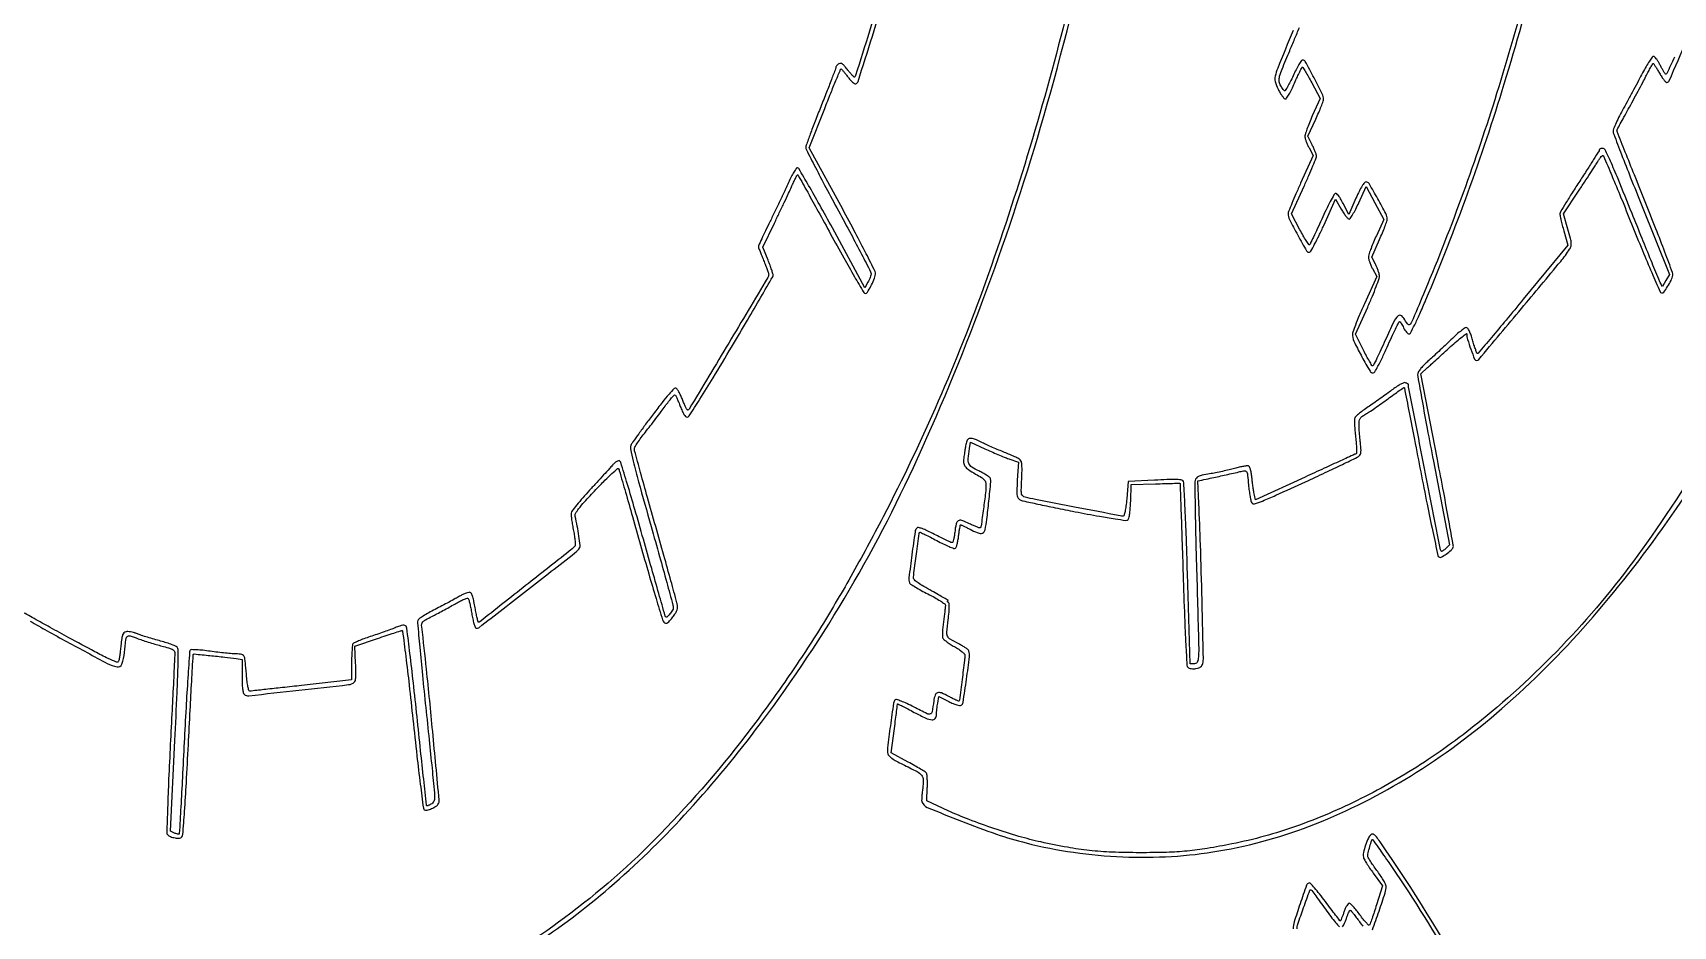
# Model space of a CAD drawing. Extents: x 0 to 4048, y 0 to 4048.
# Drawn here: x 2646 to 3574, y 1895 to 2400 of the extents above; entities that cross this region are included whole.
import ezdxf

# ---------------------------------------------------------------- set-up
doc = ezdxf.new("R2010")
doc.units = 0

msp = doc.modelspace()

# ---------------------------------------------------------------- linework, layer by layer
for points in [[(4048, 1894.5), (4048, 3659), (3956.581787, 3659, -0.00026), (3921.436362, 3659.018254, -0.000424), (3891.626462, 3659.074483, -0.000039), (3864.917205, 3659.14957, -0.046345), (3863.831787, 3659.253559, 0.04687), (3862.789579, 3659.352308, 0.000305), (3853.56465, 3659.354026, 0.001222), (3843.016152, 3659.323776, 0.000779), (3830.75, 3659.239512), (3799, 3658.971906), (3799, 2777.485953), (3799, 1896), (3738.581787, 1896, 0.00094), (3715.305983, 1895.956243, 0.001507), (3695.446775, 1895.821697, 0.000255), (3677.879653, 1895.640745, 0.089134), (3676.581787, 1895.393011, 0.310012), (3675.508059, 1893.834125, 0.000032), (3675.250621, 1755.264546, 0.00041)], [(3214.171598, 3438.944606, -0.0296), (3262.041648, 3223.457336, -0.02835), (3285.79054, 2993.094519, -0.0278), (3283.566908, 2760, -0.02083), (3264.457475, 2581.717701, -0.023574), (3231.024906, 2412.95472, -0.025148), (3184.670307, 2259.299118, -0.034112), (3126.717846, 2126.5, -0.008353), (3108.423555, 2092.722734, -0.011235), (3090.670962, 2062.806256, -0.011762), (3072.291997, 2034.848413, -0.010838), (3052.12585, 2007, -0.030731), (3000.734923, 1947.193518, -0.040129), (2946.496271, 1899.691668, -0.044123), (2890.23809, 1865.131711, -0.055284)], [(2928.443382, 1884.014929, 0.031523), (2972.026779, 1916.919733, 0.02926), (3014.243363, 1957.709636, 0.023739), (3054.638855, 2006, 0.055743), (3146.241933, 2159.592175, 0.036482), (3217.678501, 2353.206361, 0.033167), (3266.252639, 2576.470559, 0.027227), (3289.035958, 2819.5, 0.007813), (3290.133948, 2866.398532, 0.00507), (3290.006043, 2920.636451, 0.005039), (3288.76658, 2975.528395, 0.007068), (3286.473569, 3024.5, 0.019795), (3270.247065, 3185.39803, 0.020809), (3241.507055, 3341.820665, 0.02179)], [(3142.75987, 2476.471512, -0.000035), (3127.009777, 2426.453965, -0.000023), (3111.172935, 2376.181172, -0.120624), (3110.646097, 2375.312763, -0.405668), (3110.334833, 2375.308209, -0.012267), (3109.327092, 2376.306455, -0.017829), (3108.126967, 2377.647649, -0.010542), (3106.787538, 2379.327216, 0.01358), (3104.954688, 2381.59708, 0.065148), (3103.722881, 2382.708898, 0.132628), (3102.704531, 2383.069602, 0.147788), (3101.689404, 2382.846058, 0.0428), (3101.043055, 2382.407885, 0.04574), (3100.496262, 2381.874788, 0.050518), (3100.119557, 2381.330856, 0.126865), (3100, 2380.867244, -0.090711), (3099.858668, 2380.09463, -0.000648), (3097.503125, 2373.895879, -0.002456), (3094.758097, 2366.80509, -0.001568), (3091.5, 2358.586059, 0.002733), (3088.242707, 2350.312797, 0.004094), (3085.496875, 2343.049196, 0.001755), (3083.225435, 2336.821219, 0.08677), (3083, 2335.531961, 0.118753), (3083.317043, 2334.215898, 0.00089), (3088.434375, 2324.254898, 0.003264), (3094.408804, 2312.859452, 0.00208), (3101.5, 2299.678446, -0.001893), (3108.588531, 2286.514233, -0.002996), (3114.553312, 2275.172694, -0.000717), (3119.695608, 2265.21627, -0.126182), (3119.958084, 2264.06561, -0.064117), (3119.831311, 2263.253339, -0.017378), (3119.424074, 2262.014659, -0.01729), (3118.859399, 2260.628991, -0.017163), (3118.199038, 2259.282166), (3116.481907, 2256.064332), (3098.026618, 2290.032166, 0.002698), (3090.859724, 2303.055136, 0.004394), (3084.620117, 2314.021949, 0.000882), (3079.053643, 2323.569841, 0.266343), (3078.3034, 2324, 0.248262), (3077.644065, 2323.651121, 0.013054), (3076.31047, 2321.576562, 0.018076), (3074.822999, 2318.911481, 0.011925), (3073.299453, 2315.75, -0.003623), (3071.402659, 2311.640931, -0.001342), (3068.674386, 2305.881595, -0.00133), (3065.663814, 2299.613119, -0.001603), (3062.800868, 2293.740537, 0.002762), (3060.218852, 2288.412902, 0.004342), (3058.066124, 2283.805384, 0.00125), (3056.243849, 2279.788608, 0.153975), (3056.178959, 2279.240537, 0.044814), (3056.32559, 2278.725325, 0.001422), (3057.112604, 2276.694319, 0.002747), (3058.061389, 2274.305161, 0.001901), (3059.159808, 2271.612462, -0.004686), (3060.247843, 2268.902157, -0.006552), (3061.165694, 2266.458307, -0.004131), (3061.890812, 2264.394712, -0.082599), (3062, 2263.738265, -0.13537), (3061.494463, 2261.905245, -0.000134), (3039.367538, 2224.864228, -0.00008), (3017.03226, 2187.510814, -0.263809), (3016.131486, 2187, -0.276384), (3015.798207, 2187.199462, -0.007874), (3015.005007, 2188.73639, -0.013866), (3014.122633, 2190.645413, -0.008831), (3013.197732, 2192.911115, 0.015857), (3012.22003, 2195.21319, 0.020927), (3011.177242, 2197.239988, 0.01889), (3010.195991, 2198.823326, 0.154156), (3009.53814, 2199.346991, 0.304123), (3008.560645, 2199.124231, 0.009174), (3005.611929, 2195.881312, 0.013134), (3001.826583, 2191.325624, 0.005141), (2996.835317, 2184.851172, 0.001937), (2992.401425, 2178.928174, 0.002653), (2988.45936, 2173.560156, 0.001719), (2985.188285, 2169.023219, 0.03105), (2984.239099, 2167.506401, 0.17237), (2983.84101, 2164.970147, 0.013106), (2985.32261, 2158.083378, 0.008627), (2988.362403, 2146.43989, 0.001063), (2995.489099, 2121.157277, -0.001067), (3000.284672, 2104.144019, -0.001676), (3004.324923, 2089.503258, -0.000411), (3007.806157, 2076.679671, -0.066161), (3008, 2075.22116, -0.137403), (3007.570175, 2073.686588, -0.038476), (3006.102494, 2071.644198, -0.038627), (3004.489824, 2070.004987, -0.434608), (3003.677444, 2070.089464, -0.092259), (3003.493936, 2070.45687, -0.000045), (2999.854198, 2083.155753, -0.000637), (2995.824386, 2097.28831, -0.000388), (2991.09787, 2113.993951, 0.001895), (2986.310329, 2130.722646, 0.003052), (2982.09068, 2144.933929, 0.000568), (2978.283973, 2157.422367, 0.176106), (2977.664295, 2158.244923, 0.221108), (2976.997307, 2158.3398, 0.064532), (2976.027561, 2157.903477, 0.047666), (2974.869612, 2157.028766, 0.025564), (2973.611909, 2155.750971, -0.003319), (2971.915389, 2153.866632, -0.000548), (2968.613579, 2150.255834, -0.000602), (2964.719783, 2146.017255, -0.000532), (2960.651935, 2141.609313, 0.007319), (2956.770614, 2137.287221, 0.010295), (2953.446248, 2133.312178, 0.006865), (2950.796456, 2129.913237, 0.124894), (2950.265433, 2128.657053, 0.06167), (2950.230497, 2127.421046, 0.008645), (2950.517101, 2124.877749, 0.009766), (2950.969377, 2121.865635, 0.008158), (2951.56398, 2118.686312, -0.011414), (2952.121197, 2115.595652, -0.016787), (2952.456948, 2112.856733, -0.012132), (2952.601041, 2110.613416, -0.210683), (2952.338573, 2109.947425, -0.027821), (2949.114724, 2107.094323, -0.000266), (2924.493689, 2087.656013, -0.000049), (2898.62257, 2067.25722, -0.168461), (2897.880797, 2067, -0.340175), (2897.586087, 2067.226744, -0.00552), (2897.040072, 2069.381492, -0.011798), (2896.472466, 2071.999029, -0.007239), (2895.921411, 2075.107206, 0.011498), (2895.26379, 2078.641092, 0.025884), (2894.566637, 2081.275162, 0.030453), (2893.852257, 2083.1095, 0.195465), (2893.139659, 2083.77665, 0.151044), (2892.295912, 2083.832914, 0.026742), (2890.75738, 2083.379306, 0.026821), (2888.950957, 2082.628714, 0.02132), (2887.087245, 2081.634466, -0.00793), (2884.70599, 2080.281016, -0.002544), (2881.128836, 2078.345838, -0.002537), (2877.124721, 2076.232001, -0.002836), (2873.244964, 2074.236836, 0.01104), (2869.661584, 2072.319103, 0.015452), (2866.555037, 2070.438439, 0.011731), (2864.093068, 2068.758687, 0.161705), (2863.467178, 2067.896587, 0.099554), (2863.323054, 2066.578101, 0.000464), (2864.574898, 2052.784027, 0.002155), (2866.082608, 2037.08469, 0.001358), (2867.972214, 2018.762439, -0.000638), (2869.899051, 2000.339011, -0.000968), (2871.523088, 1984.313315, -0.000351), (2872.886426, 1970.49699, -0.024419), (2873, 1968.172849, -0.043346), (2872.873949, 1966.721565, -0.071589), (2872.491993, 1965.554171, -0.081088), (2871.840239, 1964.643097, -0.074289), (2870.914354, 1963.954163, -0.016883), (2870.09454, 1963.550401, -0.025979), (2869.357972, 1963.263082, -0.023686), (2868.763559, 1963.096898, -0.278681), (2868.544814, 1963.16898, -0.151052), (2868.409771, 1963.480481, -0.000041), (2866.808769, 1978.090263, -0.000762), (2865.058259, 1994.304967, -0.000462), (2863.033531, 2013.5, 0.001593), (2860.958475, 2032.754598, 0.002555), (2859.051988, 2049.165775, 0.000477), (2857.284004, 2063.619396, 0.141985), (2856.819932, 2064.702638, 0.169347), (2856.061282, 2065.166149, 0.089231), (2854.944519, 2065.205191, 0.048133), (2853.278185, 2064.798759, 0.012191), (2850.666862, 2063.816419, -0.007813), (2848.068376, 2062.812852, -0.002889), (2844.37744, 2061.477418, -0.002862), (2840.331632, 2060.065992, -0.003443), (2836.511657, 2058.787151, 0.008679), (2833.014018, 2057.575344, 0.012238), (2829.944401, 2056.365808, 0.008486), (2827.44755, 2055.260356, 0.143602), (2826.776969, 2054.673369, 0.117616), (2826.480881, 2053.815559, 0.006846), (2826.245366, 2051.035503, 0.010079), (2826.075502, 2047.685669, 0.007227), (2826.015313, 2043.936855), (2826, 2034.37371), (2797.75, 2031.177269, -0.000446), (2786.840416, 2029.952717, -0.000701), (2777.469139, 2028.922598, -0.000163), (2769.250133, 2028.033518, -0.029003), (2768.378984, 2027.990414, -0.333643), (2767.86363, 2028.384315, -0.019035), (2767.366802, 2030.449714, -0.020716), (2766.912471, 2033.327675, -0.00927), (2766.542725, 2037.143002, 0.004169), (2766.230802, 2040.743947, 0.005607), (2765.884619, 2043.998865, 0.003929), (2765.543124, 2046.715929, 0.058446), (2765.306752, 2047.643002, 0.172674), (2764.822541, 2048.208191, 0.058484), (2763.811631, 2048.639896, 0.04524), (2762.395893, 2048.921504, 0.025383), (2760.643011, 2049.01832, -0.019836), (2758.388234, 2049.117795, -0.004726), (2754.648223, 2049.467403, -0.004852), (2750.356535, 2049.951665, -0.004778), (2746.053066, 2050.521386, 0.008065), (2741.815346, 2051.05408, 0.014124), (2738.291137, 2051.339001, 0.009969), (2735.487608, 2051.430116, 0.202176), (2734.716276, 2051.116276, 0.181498), (2734.32829, 2050.261989, 0.000374), (2733.338835, 2035.399872, 0.002495), (2732.318313, 2018.619157, 0.001537), (2731.276701, 1998.86321, -0.000616), (2730.273244, 1979.139859, -0.001015), (2729.370428, 1962.466788, -0.000067), (2728.526215, 1947.477021, -0.166567), (2728.367717, 1947.087559, -0.247236), (2728.101241, 1946.984374, -0.028916), (2727.451807, 1947.097942, -0.029313), (2726.643969, 1947.338612, -0.019833), (2725.754226, 1947.702075), (2723.5, 1948.729031), (2726.01956, 2000.114515, 0.000952), (2727.295839, 2027.197774, 0.005373), (2727.794049, 2041.658368, 0.003909), (2727.944323, 2051.12405, 0.19581), (2727.268603, 2052.822386, 0.104569), (2726.332411, 2053.458779, 0.009965), (2723.739354, 2054.460676, 0.012373), (2720.562462, 2055.527698, 0.009449), (2717.038269, 2056.542576, -0.00523), (2713.330921, 2057.576398, -0.005043), (2709.600725, 2058.699677, -0.004993), (2706.335198, 2059.754965, -0.018308), (2704.300841, 2060.518767, 0.028866), (2702.696013, 2061.082958, 0.026887), (2700.998561, 2061.474293, 0.027905), (2699.452857, 2061.656013, 0.076935), (2698.363768, 2061.555164, 0.122333), (2697.198178, 2060.934408, 0.121439), (2696.454668, 2059.838908, 0.05523), (2695.955748, 2057.836945, 0.008481), (2695.476445, 2053.756587, -0.005763), (2695.152039, 2050.859053, -0.007016), (2694.779008, 2048.154309, -0.005996), (2694.406796, 2045.892136, -0.047974), (2694.124293, 2044.875105, -0.418571), (2693.012229, 2044.39024, -0.015241), (2688.344002, 2046.431142, -0.011986), (2680.746378, 2050.258045, -0.001884), (2666, 2058.205964, -0.001014), (2655.392765, 2064.002576, -0.001596), (2646.309256, 2069.028269, -0.000382), (2638.372724, 2073.460462, -0.064634)], [(3392.731807, 2463.08343, -0.000037), (3376.490032, 2413.447174, -0.321937)], [(3675.040912, 1540.092981, 0.000039), (3675, 1013.593011, 0.000057)], [(3358.690343, 2401.729282, 0.000724), (3350.038984, 2380.338715, 0.033721), (3348.579276, 2375.866137, 0.132908), (3348.629355, 2372.777997, 0.043902), (3350.276612, 2368.508573, 0.018827), (3351.411918, 2366.398552, 0.02657), (3352.589621, 2364.618143, 0.025212), (3353.670002, 2363.303626, 0.211167), (3354.356869, 2363, 0.250677), (3355.081845, 2363.387841, 0.014657), (3356.455336, 2365.58336, 0.018935), (3358.001589, 2368.469445, 0.01153), (3359.617734, 2371.984814, -0.00437), (3361.142105, 2375.429697, -0.007054), (3362.506459, 2378.331905, -0.002168), (3363.723757, 2380.801919, -0.281581), (3364, 2380.974961, -0.265835), (3364.290326, 2380.812952, -0.00198), (3365.747102, 2378.372742, -0.006639), (3367.390188, 2375.509443, -0.004125), (3369.245454, 2372.10885), (3373.990909, 2363.237405), (3369.617885, 2353.368703, 0.00816), (3367.954463, 2349.443078, 0.010778), (3366.575371, 2345.811431, 0.008372), (3365.545742, 2342.75187, 0.096777), (3365.401231, 2341.5, 0.057164), (3365.604433, 2340.455981, 0.014939), (3366.168776, 2338.841687, 0.014981), (3366.926793, 2337.02936, 0.014817), (3367.794567, 2335.258934), (3370.031532, 2331.017868), (3363.015766, 2315.394811, 0.003491), (3360.325289, 2309.289831, 0.00512), (3358.051801, 2303.880489, 0.002557), (3356.196776, 2299.269864, 0.089869), (3355.969089, 2298.135877, 0.122135), (3356.738911, 2294.759525, 0.00829), (3361.35659, 2285.971848, 0.004912), (3366.395326, 2276.968465, 0.31676), (3367.938119, 2276.247365, 0.22362), (3368.715807, 2276.798223, 0.005284), (3370.92621, 2280.806766, 0.010635), (3373.413381, 2285.677744, 0.006894), (3376.090855, 2291.408972), (3382.805472, 2306.314388), (3385.998194, 2300.657194, 0.015594), (3387.312014, 2298.490007, 0.02231), (3388.619359, 2296.661801, 0.019284), (3389.787694, 2295.285807, 0.210079), (3390.437911, 2295, 0.254095), (3391.095532, 2295.357263, 0.010522), (3392.554629, 2297.713588, 0.016041), (3394.189824, 2300.697467, 0.010455), (3395.892663, 2304.237746), (3400.100423, 2313.475492), (3405.04648, 2304.111536), (3409.992537, 2294.74758), (3405.855532, 2285.62379, 0.006887), (3404.249794, 2281.948723, 0.008301), (3402.846687, 2278.451596, 0.007231), (3401.759686, 2275.478283, 0.054317), (3401.422066, 2274.01994, 0.079637), (3401.472391, 2272.761367, 0.025316), (3401.93728, 2270.937087, 0.024549), (3402.670017, 2268.924956, 0.025033), (3403.592294, 2267.007758), (3406.058985, 2262.475635), (3399.061112, 2247.133978, 0.005931), (3396.075284, 2240.376904, 0.012513), (3393.953698, 2235.052719, 0.012406), (3392.561529, 2230.979801, 0.105504), (3392.380567, 2229.066901, 0.085079), (3393.604812, 2224.898451, 0.012333), (3397.707005, 2217.020317, 0.006892), (3402.279541, 2209.006793, 0.268386), (3404, 2208.035213, 0.259444), (3404.902058, 2208.549344, 0.011386), (3406.771307, 2211.796736, 0.014634), (3409.063565, 2216.306456, 0.006069), (3411.907079, 2222.525361, -0.003557), (3414.410826, 2228.074721, -0.00578), (3416.625281, 2232.748075, -0.001462), (3418.603591, 2236.771441, -0.285088), (3418.971867, 2237, -0.232839), (3419.309896, 2236.833564, -0.017263), (3419.926652, 2235.971875, -0.021131), (3420.611368, 2234.84102, -0.014305), (3421.298609, 2233.5, 0.02967), (3422.038076, 2232.160119, 0.03784), (3422.879595, 2231.028125, 0.041591), (3423.699092, 2230.22909, 0.174135), (3424.336941, 2230, 0.280229), (3425.14336, 2230.49048, 0.004893), (3427.549127, 2235.248609, 0.009933), (3430.403289, 2241.335276, 0.004768), (3433.834584, 2249.25, 0.025768), (3478.219369, 2371.595438, 0.020268), (3513.925992, 2508.03508, 0.019348)], [(3507.273643, 2489.536602, -0.018924), (3473.913875, 2366.037781, -0.023674), (3433.324508, 2254.5, -0.00085), (3426.638656, 2238.60008, -0.041402), (3425.042665, 2235.553128, -0.460517), (3423.840351, 2235.380748, -0.101622), (3422.402783, 2237.281546, 0.096609), (3420.200366, 2240.254553, 0.391738), (3418.142827, 2240.241918, 0.093467), (3415.67057, 2236.862069, 0.007075), (3410.913308, 2226.516271, -0.00396), (3408.401302, 2220.962422, -0.006403), (3406.166545, 2216.282358, -0.001807), (3404.172543, 2212.276982, -0.277643), (3403.760036, 2212.016271, -0.267512), (3403.345337, 2212.243252, -0.004268), (3401.919169, 2214.629606, -0.009922), (3400.306011, 2217.511525, -0.006256), (3398.532355, 2220.935578), (3394.044638, 2229.871156), (3400.953869, 2245.256974, 0.006719), (3403.604435, 2251.378193, 0.009666), (3405.77212, 2256.871163, 0.006697), (3407.413774, 2261.466089, 0.110997), (3407.588893, 2263.071396, 0.043344), (3407.345846, 2264.276175, 0.015065), (3406.795115, 2265.961598, 0.014834), (3406.073941, 2267.790412, 0.016732), (3405.271723, 2269.5), (3403.228757, 2273.5), (3407.614379, 2283.380412, 0.005206), (3409.294401, 2287.274176, 0.007238), (3410.711724, 2290.797639, 0.004703), (3411.826499, 2293.772225, 0.087512), (3412, 2294.755924, 0.120096), (3411.18593, 2298.096291, 0.008735), (3406.645665, 2306.495534, 0.005552), (3401.700879, 2315.049477, 0.264831), (3400.032162, 2316, 0.225757), (3399.087362, 2315.5505, 0.030999), (3397.784117, 2313.727609, 0.025202), (3396.214138, 2310.909675, 0.009526), (3394.29777, 2306.82702), (3390.203431, 2297.654039), (3387.102928, 2303.7961, 0.013712), (3385.64126, 2306.504396, 0.038288), (3384.425174, 2308.286288, 0.059066), (3383.409156, 2309.286182, 0.262227), (3382.6105, 2309.404029, 0.176039), (3381.854451, 2308.747695, 0.004986), (3379.772824, 2304.913646, 0.009582), (3377.425249, 2300.272194, 0.006375), (3374.904947, 2294.867677, -0.002555), (3372.438771, 2289.472009, -0.004011), (3370.258377, 2284.862683, -0.001146), (3368.324593, 2280.88144, -0.141628), (3367.952778, 2280.470815, -0.406083), (3367.567989, 2280.556015, -0.00539), (3366.122712, 2282.807706, -0.011683), (3364.465546, 2285.594413, -0.006978), (3362.619442, 2288.980365), (3357.92465, 2297.884557), (3364.962325, 2313.556401, 0.003155), (3367.659193, 2319.664762, 0.00471), (3369.932683, 2325.041508, 0.002099), (3371.806381, 2329.646601, 0.095847), (3372, 2330.647366, 0.08213), (3371.864021, 2331.469613, 0.011615), (3371.272151, 2333.085961, 0.012977), (3370.470926, 2334.980012, 0.01072), (3369.522217, 2336.956156), (3367.044435, 2341.845824), (3371.522217, 2351.49348, 0.005786), (3373.23746, 2355.303924, 0.007955), (3374.684651, 2358.770337, 0.005406), (3375.814964, 2361.695206, 0.089729), (3376, 2362.717987, 0.1163), (3375.268655, 2365.819676, 0.006256), (3370.616032, 2374.852655, 0.003663), (3365.589809, 2384.152995, 0.272616), (3364.170546, 2384.995474, 0.250141), (3363.47547, 2384.627566, 0.012319), (3362.030185, 2382.368346, 0.017503), (3360.41476, 2379.476832, 0.011505), (3358.751105, 2376.045703, -0.009317), (3357.12258, 2372.649259, -0.015727), (3355.616486, 2369.873808, -0.009647), (3354.301172, 2367.718456, -0.410223), (3353.823448, 2367.609115, -0.089222), (3353.409692, 2367.980548, -0.015518), (3352.788461, 2368.832153, -0.016426), (3352.115702, 2369.890216, -0.014065), (3351.476393, 2371.045651, -0.104146), (3350.854152, 2373.296547, -0.083533), (3351.116986, 2375.802146, -0.029362), (3352.508604, 2379.866263, -0.002407), (3356.811131, 2390.232239, 0.000613), (3359.599219, 2396.882024, 0.00065), (3362.317044, 2403.410408, 0.000618)], [(3380.461504, 2417.146285, -0.000029), (3385.006281, 2431.118121, -0.000058)], [(2644.044066, 2067.612172, 0.003973), (2653.723748, 2062.120388, 0.00254), (2665.053503, 2055.886096, 0.002015), (2687.793438, 2043.641821, 0.0761), (2693.277415, 2041.714308, 0.370558), (2696.004279, 2043.28887, 0.059414), (2697.448652, 2049.787269, -0.005864), (2698.272084, 2057.125172, -0.167214), (2699.097798, 2058.813623, -0.27526), (2700.629349, 2059.200421, -0.01665), (2705.30776, 2057.633765, 0.009156), (2708.199462, 2056.616981, 0.00488), (2711.810717, 2055.460004, 0.004855), (2715.523644, 2054.349678, 0.007535), (2718.75, 2053.471333, -0.010337), (2722.354939, 2052.468193, -0.042701), (2724.456573, 2051.635043, -0.081425), (2725.607966, 2050.803867, -0.1983), (2726, 2049.854249, -0.012229), (2725.966247, 2048.474378, -0.000055), (2725.249592, 2033.867065, -0.000264), (2724.424664, 2017.268811, -0.000166), (2723.445421, 1997.901593, 0.001613), (2722.503338, 1978.135902, 0.002866), (2721.873207, 1961.848689, 0.000468), (2721.420344, 1947.701811, 0.206998), (2721.762872, 1946.837128, 0.103312), (2723.556585, 1945.663214, 0.053362), (2726.153948, 1944.952788, 0.054017), (2728.649384, 1944.82182, 0.208593), (2730.003467, 1945.504177, 0.155888), (2730.551135, 1946.861791, 0.001012), (2731.493156, 1959.899387, 0.003474), (2732.516372, 1976.078658, 0.001495), (2733.666534, 1997.669427, -0.000497), (2734.666898, 2017.18179, -0.00082), (2735.555254, 2033.660615, -0.000043), (2736.381642, 2048.513016, -0.172603), (2736.507809, 2048.813517, -0.236848), (2736.980182, 2048.994741, -0.000403), (2745.873438, 2048.106019, -0.003358), (2754.21206, 2047.209322, -0.006829), (2760.75, 2046.371202), (2764, 2045.909374), (2764, 2036.577132, 0.008422), (2764.072453, 2032.276122, 0.022725), (2764.31393, 2029.230834, 0.028903), (2764.702415, 2027.124194, 0.160846), (2765.304113, 2026.162572, 0.202467), (2767.843903, 2025.395832, 0.000917), (2796.245031, 2028.480202, 0.001187), (2824.285328, 2031.644821, 0.145505), (2827.5451, 2033.03743, 0.16979), (2828.127202, 2034.004791, 0.033646), (2828.409627, 2036.037434, 0.023521), (2828.482595, 2039.107678, 0.007017), (2828.307756, 2043.792185), (2827.808927, 2053.5), (2840.654464, 2057.766468, -0.000478), (2845.644035, 2059.418386, -0.00072), (2849.997885, 2060.848261, -0.000279), (2853.741968, 2062.069598, -0.016768), (2854.423443, 2062.266468, -0.450415), (2854.841975, 2061.980933, -0.000346), (2856.647915, 2047.609655, -0.002916), (2858.580568, 2031.374444, -0.001742), (2860.699366, 2012.042996, 0.001636), (2862.958127, 1991.39416, 0.003374), (2864.886355, 1975.263611, 0.000667), (2866.61215, 1961.753697, 0.225939), (2867.163341, 1960.899049, 0.19956), (2868.684662, 1960.654119, 0.042393), (2871.286438, 1961.513585, 0.043888), (2873.796246, 1962.857147, 0.120926), (2875.155823, 1964.313957, 0.152131), (2875.558798, 1966.220874, 0.000194), (2871.888882, 2005.115799, 0.001905), (2868.415181, 2040.349064, 0.005753), (2865.680795, 2064.317995, -0.078361), (2865.733089, 2065.987834, -0.147473), (2866.35119, 2067.17352, -0.073569), (2867.853812, 2068.317107, -0.009661), (2871.413213, 2070.189884, 0.005426), (2874.235101, 2071.644242, 0.002826), (2877.723728, 2073.515733, 0.00281), (2881.283327, 2075.477282, 0.004285), (2884.348413, 2077.223476, -0.013252), (2887.028436, 2078.687278, -0.020872), (2889.409228, 2079.783984, -0.016177), (2891.354755, 2080.510921, -0.2999), (2891.959796, 2080.351587, -0.117826), (2892.314293, 2079.696466, -0.006954), (2892.871831, 2077.490161, -0.010182), (2893.450988, 2074.815609, -0.007309), (2893.993192, 2071.806409, 0.013702), (2894.569974, 2068.824274, 0.019902), (2895.254433, 2066.233129, 0.015998), (2895.955342, 2064.187138, 0.213756), (2896.502774, 2063.637309, 0.262334), (2897.979716, 2063.855541, 0.000256), (2925.633345, 2085.331672, 0.000633), (2952.394082, 2106.190784, 0.086707), (2955.116196, 2109.205399, 0.174044), (2955.378236, 2110.394858, 0.004977), (2954.653026, 2115.626133, 0.010573), (2953.68603, 2121.298555, 0.011672), (2952.507277, 2126.739747, -0.188044), (2952.739547, 2128.448974, -0.03736), (2954.466033, 2131.075568, -0.021191), (2957.790655, 2135.034268, -0.004003), (2964.217377, 2141.947562, -0.005474), (2969.369427, 2147.283211, -0.012981), (2973.34784, 2151.110143, -0.008574), (2976.437959, 2153.836205, -0.482059), (2977.096155, 2153.707814, -0.049743), (2977.492883, 2152.715584, -0.000178), (2981.008546, 2140.517295, -0.00095), (2984.960657, 2126.687523, -0.000596), (2989.532437, 2110.5, 0.001952), (2994.157246, 2094.29282, 0.003059), (2998.273578, 2080.396875, 0.000832), (3001.95154, 2068.32654, 0.110946), (3002.708294, 2067, 0.114812), (3003.582907, 2066.398094, 0.218435), (3004.418342, 2066.444908, 0.086334), (3005.478429, 2067.264818, 0.010381), (3007.434078, 2069.496997, 0.02284), (3008.915497, 2071.433504, 0.043117), (3009.894023, 2073.137882, 0.054557), (3010.408077, 2074.65853, 0.085928), (3010.470667, 2076.031773, 0.035219), (3010.093094, 2077.930481, 0.000407), (3006.696881, 2090.321299, 0.001242), (3002.725737, 2104.624433, 0.00081), (2998.074746, 2121.113277, -0.000836), (2993.446015, 2137.526442, -0.001331), (2989.546957, 2151.585185, -0.00026), (2986.150253, 2163.985696, -0.066809), (2986, 2165.105183, -0.139827), (2986.256649, 2166.004975, -0.007868), (2987.841757, 2168.470124, -0.011593), (2989.867878, 2171.366806, -0.008203), (2992.269811, 2174.526683, 0.00243), (2995.027119, 2178.06844, 0.001647), (2998.135084, 2182.12849, 0.00166), (3001.111175, 2186.070008, 0.003321), (3003.432284, 2189.208603, -0.009368), (3005.359032, 2191.749104, -0.015337), (3007.0956, 2193.818081, -0.009072), (3008.581789, 2195.422748, -0.353496), (3009.032601, 2195.479851, -0.141096), (3009.400022, 2195.074929, -0.006718), (3010.193849, 2193.402227, -0.010574), (3011.077914, 2191.359903, -0.007375), (3011.992054, 2189.021248, 0.015766), (3013.079448, 2186.371358, 0.03829), (3014.087462, 2184.515063, 0.054198), (3015.022691, 2183.363984, 0.200958), (3015.871925, 2183.021269, 0.25112), (3017.023529, 2183.658083, 0.001888), (3023.038586, 2193.046013, 0.005402), (3030.609396, 2205.250187, 0.002008), (3041, 2222.567615, 0.001188), (3050.011804, 2237.807018, 0.001914), (3057.607664, 2250.835773, 0.000304), (3064.283299, 2262.403756, 0.123696), (3064.536729, 2263.296346, 0.084426), (3064.428025, 2264.079347, 0.005376), (3063.703311, 2266.287272, 0.007763), (3062.765894, 2268.908659, 0.005691), (3061.647984, 2271.787983), (3058.722511, 2279.075966), (3065.291823, 2292.787983, 0.001073), (3068.028961, 2298.532764, 0.000985), (3070.82076, 2304.454908, 0.000983), (3073.290438, 2309.747669, 0.003246), (3074.888744, 2313.25, -0.005435), (3076.083324, 2315.837593, -0.008699), (3077.165304, 2318.017188, -0.003275), (3078.127602, 2319.844473, -0.27663), (3078.387199, 2320, -0.271772), (3078.671069, 2319.8334, -0.00013), (3084.070736, 2310.159375, -0.00168), (3090.055756, 2299.344861, -0.001016), (3097.07422, 2286.5, 0.002749), (3104.458264, 2273.096696, 0.005234), (3110.568492, 2262.412815, 0.001369), (3115.823143, 2253.500159, 0.264775), (3116.701427, 2253, 0.257493), (3117.884764, 2253.652676, 0.018954), (3119.80817, 2256.974746, 0.026298), (3121.538867, 2260.705725, 0.04791), (3122.485608, 2263.925268, 0.165328), (3122.297397, 2265.286063, 0.001265), (3117.191806, 2275.395679, 0.004472), (3111.153701, 2287.018417, 0.002785), (3103.876483, 2300.54284), (3084.912967, 2335.32021), (3093.706483, 2357.632877, -0.001834), (3097.114084, 2366.18722, -0.003025), (3100.063779, 2373.38774, -0.000393), (3102.722617, 2379.75385, -0.308766), (3103, 2379.933772, -0.20905), (3103.299036, 2379.794557, -0.005163), (3104.309643, 2378.624961, -0.010303), (3105.472105, 2377.192355, -0.006728), (3106.756231, 2375.494776, 0.022208), (3108.095317, 2373.833979, 0.032506), (3109.426037, 2372.510067, 0.033903), (3110.59022, 2371.624933, 0.241722), (3111.272354, 2371.551018, 0.227692), (3112.557936, 2372.912755, 0.000147), (3128.828306, 2423.952293, 0.000311)], [(3638.869861, 2248.098682, -0.041166), (3558.671508, 2111.634614, -0.067097), (3467.5, 2013.295947, -0.026705), (3433.01707, 1987.845804, -0.029567), (3397.136947, 1967.144863, -0.030851), (3360.593781, 1951.586898, -0.035674), (3324.12777, 1941.514278, -0.008845), (3310.11576, 1938.957381, -0.017078), (3298.811733, 1937.495013, -0.016464), (3287.168347, 1936.77715, -0.007612), (3272, 1936.573454, -0.009196), (3256.243709, 1936.891557, -0.01731), (3243.554313, 1937.822013, -0.01755), (3231.075032, 1939.61763, -0.009753), (3216, 1942.634406, -0.016397), (3203.594832, 1945.799386, -0.01063), (3189.464807, 1950.230054, -0.010609), (3175.477455, 1955.277744, -0.015839), (3163.5, 1960.330753), (3151.5, 1965.847235), (3151.762924, 1973.173618, 0.010131), (3151.807983, 1976.059945, 0.013655), (3151.724505, 1978.670929, 0.010684), (3151.550696, 1980.821689, 0.126796), (3151.262924, 1981.599757, 0.101143), (3150.607396, 1982.226178, 0.004467), (3147.913023, 1983.886138, 0.007396), (3144.652058, 1985.789954, 0.005201), (3140.930345, 1987.838841), (3131.360689, 1992.978168), (3133.140805, 2006.739084, -0.00006), (3133.826128, 2012.031915, -0.000097), (3134.409626, 2016.527304, -0.00001), (3134.932086, 2020.545701, -0.009027), (3134.96046, 2020.736845, -0.505633), (3135.061759, 2020.788185, -0.000487), (3137.740448, 2019.433652, -0.003385), (3140.773199, 2017.870471, -0.002008), (3144.368725, 2015.967855, 0.013056), (3150.931166, 2012.678735, 0.08794), (3154.432225, 2011.735852, 0.26163), (3156.249937, 2012.556645, 0.158995), (3157.011006, 2014.856989, -0.016276), (3157.057773, 2016.130267, -0.007155), (3157.19858, 2017.811153, -0.007073), (3157.398863, 2019.591441, -0.009418), (3157.6341, 2021.202257), (3158.24619, 2024.904514), (3163.940184, 2022.030195, 0.016608), (3166.318481, 2020.927151, 0.027411), (3168.401466, 2020.175652, 0.029077), (3170.065237, 2019.780296, 0.184227), (3170.90458, 2019.941027, 0.219612), (3172.018081, 2021.6227, 0.00272), (3173.960716, 2034.737152, 0.004085), (3175.674629, 2047.504049, 0.123544), (3175.288611, 2050.690276, 0.129792), (3174.790201, 2051.381746, 0.019043), (3173.402983, 2052.436373, 0.020437), (3171.627063, 2053.577382, 0.016268), (3169.62521, 2054.664963, -0.015101), (3164.71481, 2057.317898, -0.157112), (3163.19839, 2059.00022, -0.128739), (3162.799297, 2061.384676, -0.008908), (3163.540768, 2068.220328, 0.006602), (3164.045526, 2072.681712, 0.023203), (3164.198747, 2075.566765, 0.032437), (3164.088631, 2077.456999, 0.218906), (3163.607478, 2078.234687, -0.037292), (3163.223504, 2078.532863, -0.17664), (3163.095449, 2078.775098, -0.333935), (3163.188757, 2078.942712, -0.093068), (3163.5, 2079.016458, 0.733501), (3163.554209, 2079.221862, 0.004751), (3161.195312, 2080.679854, 0.007802), (3158.112431, 2082.479978, 0.00417), (3154.25, 2084.612965, -0.008389), (3149.716593, 2087.166652, -0.021622), (3146.559395, 2089.20378, -0.0243), (3144.471914, 2090.840151, -0.217684), (3144, 2091.872729, -0.03169), (3144.195968, 2094.961572, -0.001404), (3145.582754, 2105.60832, -0.000337), (3147.123669, 2117.125121, -0.164386), (3147.448817, 2117.782151, -0.317548), (3147.728157, 2117.830229, -0.001596), (3150.426192, 2116.534568, -0.006179), (3153.522873, 2114.987758, -0.003778), (3157.139717, 2113.090216, 0.010151), (3160.813337, 2111.222203, 0.015344), (3164.090016, 2109.761152, 0.010038), (3166.827589, 2108.703527, 0.232029), (3167.636654, 2108.79075, 0.170604), (3168.113573, 2109.393393, 0.018216), (3168.64069, 2111.127595, 0.020783), (3169.120836, 2113.304459, 0.015272), (3169.477923, 2115.75, -0.006438), (3169.784693, 2118.146283, -0.010577), (3170.113127, 2120.164062, -0.00444), (3170.438262, 2121.842103, -0.356701), (3170.631431, 2122, -0.10722), (3170.937071, 2121.933696, -0.002141), (3172.387909, 2121.265625, -0.004987), (3174.077874, 2120.458046, -0.003316), (3176, 2119.5, 0.016373), (3179.998112, 2117.635905, 0.093757), (3182.273416, 2117.135295, 0.21522), (3183.633943, 2117.701513, 0.136255), (3184.443272, 2119.25, 0.022008), (3185.431366, 2125.120289, 0.004687), (3186.603092, 2135.41094, 0.001663), (3187.713687, 2146.405232, 0.116461), (3187.467512, 2148.224068, 0.138747), (3186.928761, 2148.94444, 0.017409), (3185.324919, 2150.084859, 0.019395), (3183.276664, 2151.325232, 0.014968), (3180.955385, 2152.521324, -0.030876), (3176.960522, 2154.743266, -0.151512), (3175.315447, 2156.693451, -0.123793), (3174.889214, 2159.445329, -0.017811), (3175.622969, 2165.133663), (3176.223927, 2168.767326), (3184.361963, 2165.04196, 0.004851), (3187.872225, 2163.476072, 0.003854), (3191.691795, 2161.851328, 0.003896), (3195.256148, 2160.399967, 0.009744), (3197.8867, 2159.411596), (3203.2734, 2157.506598), (3202.7004, 2147.388187, 0.00392), (3202.389862, 2141.020443, 0.045973), (3202.516374, 2138.541579, 0.13021), (3203.098985, 2137.170594, 0.111742), (3204.3137, 2136.173268, 0.061943), (3205.986862, 2135.579248, 0.001383), (3214.346606, 2133.756729, 0.003107), (3224.166068, 2131.708162, 0.002094), (3235.398151, 2129.486531, 0.002267), (3249.216897, 2126.878304, 0.008363), (3257.98127, 2125.416295, 0.005781), (3264.142323, 2124.566895, 0.23153), (3265.398151, 2124.996488, 0.152259), (3265.848019, 2125.85232, 0.011063), (3266.276993, 2128.516691, 0.014665), (3266.63117, 2131.777864, 0.010544), (3266.842675, 2135.435216), (3267.185349, 2144.773758), (3280.842675, 2145.216443, -0.000707), (3286.092193, 2145.379173, -0.001155), (3290.542303, 2145.500533, -0.000109), (3294.525842, 2145.59909, -0.128161), (3294.684315, 2145.561916, -0.268805), (3294.762907, 2145.43663, -0.000014), (3295.290875, 2130.370319, -0.000548), (3295.85528, 2113.729908, -0.00033), (3296.490376, 2093.982352, 0.001226), (3297.310999, 2069.814297, 0.004264), (3298.012635, 2054.20543, 0.001746), (3298.666355, 2042.736976, 0.188373), (3299.306061, 2041.352426, 0.114915), (3299.991962, 2040.94428, 0.041602), (3301.103796, 2040.690052, 0.038387), (3302.41872, 2040.604594, 0.036043), (3303.759795, 2040.717363, 0.038481), (3305.328409, 2041.089395, 0.084315), (3306.420851, 2041.655393, 0.099532), (3307.153715, 2042.480719, 0.07057), (3307.622192, 2043.630831, 0.067381), (3307.990852, 2046.92809, 0.00035), (3307.207286, 2079.68913, 0.001806), (3306.332502, 2110.674213, 0.004045), (3305.392539, 2134.203601), (3304.782084, 2146.907202), (3307.141042, 2147.385397, 0.003861), (3311.783982, 2148.363972, 0.000827), (3319.825163, 2150.137683, 0.000531), (3328.02767, 2151.970353, 0.009493), (3330.652636, 2152.612347, -0.144939), (3331.867806, 2152.577067, -0.231369), (3332.59779, 2151.866908, -0.061029), (3333.024813, 2149.979668, -0.004377), (3333.518152, 2144.624323, 0.010842), (3333.874872, 2141.232651, 0.013755), (3334.35794, 2138.120282, 0.011778), (3334.890658, 2135.558726, 0.101035), (3335.375942, 2134.500547, 0.316252), (3336.878154, 2133.991325, 0.021764), (3341.359409, 2135.522744, 0.013025), (3349.045081, 2138.761941, 0.001589), (3365.679811, 2146.352661, 0.00171), (3376.954159, 2151.587508, 0.002629), (3386.674469, 2156.203759, 0.000869), (3395.04958, 2160.253218, 0.074953), (3396.204366, 2161.046193, 0.116772), (3396.812344, 2161.960252, 0.064561), (3397.113781, 2163.274183, 0.041677), (3397.13871, 2165.153513, 0.013666), (3396.869364, 2167.910926, -0.007071), (3396.595365, 2170.379118, -0.004882), (3396.352041, 2173.180084, -0.004923), (3396.170877, 2175.878227, -0.01004), (3396.092085, 2178, -0.022072), (3396.165101, 2180.693897, -0.108744), (3396.593954, 2182.142257, -0.112721), (3397.583832, 2183.250591, -0.024538), (3399.757702, 2184.63856, 0.016948), (3401.76181, 2185.875744, 0.003981), (3405.026231, 2188.084768, 0.004097), (3408.741582, 2190.687416, 0.004018), (3412.437977, 2193.367249, -0.002618), (3415.880415, 2195.877702, -0.004344), (3418.812913, 2197.954351, -0.000764), (3421.402807, 2199.748947, -0.372404), (3421.588683, 2199.72869, -0.13969), (3421.700259, 2199.509945, -0.000021), (3424.429833, 2185.620269, -0.000531), (3427.434227, 2170.242446, -0.000321), (3430.961957, 2152.021162, 0.001865), (3434.554188, 2133.768981, 0.003025), (3437.758807, 2118.287003, 0.000501), (3440.685254, 2104.634659, 0.204028), (3441.236424, 2103.853882, 0.267821), (3442.563561, 2103.81377, 0.026155), (3445.413924, 2105.543519, 0.03081), (3448.11073, 2107.633676, 0.121454), (3449.302264, 2109.345304, 0.1365), (3449.398706, 2110.356536, 0.000351), (3446.877602, 2124.455647, 0.002149), (3443.948492, 2140.376548, 0.001334), (3440.379667, 2159.042873), (3430.981067, 2207.5), (3434.836307, 2211, 0.000397), (3436.906876, 2212.882781, 0.000102), (3440.248124, 2215.927099, 0.000104), (3444.058302, 2219.401551, 0.000106), (3447.845773, 2222.858209, -0.006733), (3451.358301, 2225.979615, -0.012401), (3454.310946, 2228.407821, -0.008299), (3456.663457, 2230.184516, -0.613463), (3457, 2230.013446, 0.073714), (3457.462164, 2226.895627, 0.013507), (3459.307142, 2221.35302, 0.006909), (3461.457831, 2215.67653, 0.307916), (3462.452234, 2215, 0.221776), (3463.847017, 2215.65066, 0.000196), (3487.946368, 2244.412138, 0.001041), (3510.186223, 2271.088269, 0.032612), (3515.220523, 2278.02684, 0.071025), (3515.988035, 2279.742482, 0.091348), (3516.154477, 2281.459149, 0.043402), (3515.720317, 2283.954163, 0.005479), (3514.259765, 2289.23164), (3511.739938, 2297.96328), (3520.206488, 2310.73164, 0.001193), (3523.612586, 2315.895071, 0.001363), (3526.845469, 2320.850857, 0.001231), (3529.567326, 2325.07095, 0.007732), (3530.918078, 2327.25, -0.014533), (3531.835885, 2328.686613, -0.020867), (3532.736826, 2329.898438, -0.017392), (3533.535474, 2330.816762, -0.207975), (3533.956949, 2331, -0.301351), (3534.399576, 2330.706582, -0.000323), (3539.07983, 2319.617188, -0.002728), (3544.269744, 2307.107669, -0.001653), (3550.281803, 2292.25, 0.002526), (3556.384838, 2277.242857, 0.004237), (3561.682641, 2264.704437, 0.000874), (3566.404106, 2253.841129, 0.246416), (3567.156413, 2253.237915, 0.282436), (3568.445577, 2253.720053, 0.023059), (3570.618774, 2256.788291, 0.030013), (3572.570956, 2260.277104, 0.065064), (3573.536166, 2263.187793, 0.136871), (3573.410315, 2264.722922, 0.001108), (3569.124468, 2276.246606, 0.003886), (3564.05592, 2289.469061, 0.002477), (3557.964889, 2304.773219, -0.000598), (3551.844057, 2319.985613, -0.000975), (3546.689686, 2332.913323, -0.000102), (3542.107909, 2344.477256, -0.094538), (3542, 2345.042873, -0.12037), (3542.127657, 2345.565458, -0.001262), (3543.874717, 2348.907366, -0.003943), (3545.935897, 2352.752122, -0.002542), (3548.382017, 2357.176164, 0.002303), (3551.091465, 2362.070941, 0.001863), (3553.955792, 2367.348823, 0.001882), (3556.561869, 2372.237839, 0.004863), (3558.394589, 2375.790681, -0.004959), (3559.820885, 2378.554351, -0.007932), (3561.099339, 2380.882263, -0.002789), (3562.232136, 2382.844047, -0.266438), (3562.504022, 2383, -0.248964), (3562.778688, 2382.854199, -0.004276), (3563.749593, 2381.392242, -0.009763), (3564.853219, 2379.624702, -0.006207), (3566.071795, 2377.526781, 0.016375), (3567.337793, 2375.445815, 0.02459), (3568.587053, 2373.726891, 0.021779), (3569.69471, 2372.467005, 0.255359), (3570.29678, 2372.276781, 0.245918), (3571.521293, 2373.259477, 0.000129), (3591.591089, 2419.184982, 0.000263)], [(3574.521214, 2386.560532, -0.002947), (3570.14015, 2377.318774, -0.551889), (3569.268911, 2377.219334, -0.032325), (3568.741657, 2377.971746, -0.006597), (3567.914658, 2379.372242, -0.006924), (3566.995831, 2381.02899, -0.00645), (3566.100691, 2382.75, 0.022778), (3565.18546, 2384.377545, 0.030805), (3564.205768, 2385.751563, 0.031539), (3563.290877, 2386.745415, 0.193276), (3562.656875, 2387, 0.240559), (3561.95238, 2386.640236, 0.01034), (3560.319347, 2384.282813, 0.015722), (3558.472123, 2381.2948, 0.010345), (3556.528341, 2377.75, -0.002136), (3554.252717, 2373.433423, -0.001095), (3551.364447, 2368.039516, -0.001088), (3548.365843, 2362.49784, -0.00164), (3545.726142, 2357.682396, 0.008449), (3543.443285, 2353.379924, 0.011335), (3541.529998, 2349.401385, 0.008614), (3540.075437, 2346.039611, 0.107748), (3539.833427, 2344.682396, 0.081731), (3540.163349, 2343.065708, 0.000749), (3544.568917, 2331.567773, 0.002527), (3549.729068, 2318.360094, 0.001628), (3555.837092, 2303.101513), (3571.757331, 2263.703026), (3569.714594, 2260.240847), (3567.671858, 2256.778667), (3566.472116, 2259.139333, -0.020348), (3565.646995, 2260.940784, -0.000308), (3561.28704, 2271.601867, -0.00083), (3556.251524, 2283.995309, -0.000549), (3550.505537, 2298.25, 0.001559), (3542.604655, 2317.736901, 0.009194), (3538.244383, 2327.86033, 0.009082), (3535.26545, 2334.135005, 0.284683), (3533.869351, 2335, 0.04094), (3533.153618, 2334.941298, 0.060375), (3532.549122, 2334.764675, 0.079386), (3532.138522, 2334.505352, 0.215508), (3532, 2334.198893, -0.14006), (3531.835202, 2333.622125, -0.000762), (3528.746534, 2328.67525, -0.003231), (3525.170026, 2323.047588, -0.002036), (3520.924373, 2316.519961, 0.003626), (3516.67118, 2309.93503, 0.005451), (3513.066454, 2304.125312, 0.002384), (3510.074737, 2299.130523, 0.115435), (3509.727019, 2298.026185, 0.067975), (3509.78892, 2297.005228, 0.006204), (3510.317692, 2294.508545, 0.007938), (3511.035489, 2291.536639, 0.006133), (3511.908756, 2288.32045), (3514.212218, 2280.230667), (3488.981042, 2249.615333, -0.001213), (3479.259192, 2237.877072, -0.001992), (3470.96584, 2227.993254, -0.000207), (3463.525364, 2219.204656, -0.220435), (3463.083711, 2219, -0.306176), (3462.756974, 2219.220774, -0.007098), (3462.052373, 2221.047429, -0.013318), (3461.2882, 2223.298117, -0.008326), (3460.508226, 2225.96997, 0.016499), (3459.668469, 2228.681105, 0.022452), (3458.723062, 2231.060089, 0.020255), (3457.795299, 2232.915539, 0.176865), (3457.112258, 2233.510417, 0.233131), (3456.102852, 2233.417622, 0.02355), (3454.048738, 2232.021819, 0.022323), (3451.39558, 2229.838421, 0.009712), (3448.062809, 2226.717166, -0.003131), (3444.768431, 2223.549454, -0.002381), (3441.120261, 2220.118151, -0.002407), (3437.668169, 2216.93302, -0.005634), (3435.048718, 2214.592989, 0.017911), (3432.937386, 2212.611564, 0.021418), (3431.101309, 2210.59458, 0.020747), (3429.717571, 2208.790007, 0.115694), (3429.265721, 2207.66627, 0.081663), (3429.284123, 2205.996095, 0.000593), (3431.720924, 2192.22741, 0.002235), (3434.604236, 2176.456124, 0.001428), (3438.08967, 2158.150445), (3447.245335, 2110.800891), (3445.150445, 2108.706001, -0.023035), (3444.310581, 2107.940151, -0.036844), (3443.520708, 2107.376707, -0.042381), (3442.872349, 2107.054464, -0.298942), (3442.544163, 2107.122504, -0.148877), (3442.173847, 2107.817083, -0.000021), (3433.125328, 2153.826365, -0.000062), (3424.225087, 2199.121535, -0.048513), (3424, 2201.435952, 0.236124), (3423.915327, 2201.605254, 0.024697), (3423.536493, 2201.861054, 0.026448), (3423.026608, 2202.134095, 0.018089), (3422.422103, 2202.391518, 0.178448), (3421.434377, 2202.404585, 0.033681), (3419.750126, 2201.677987, 0.029046), (3417.642437, 2200.435411, 0.015326), (3415.172103, 2198.666519, -0.005829), (3412.458231, 2196.644195, -0.002789), (3408.927392, 2194.106541, -0.002764), (3405.210745, 2191.497445, -0.003937), (3401.878593, 2189.224312, 0.010312), (3398.91319, 2187.145481, 0.013678), (3396.308983, 2185.126874, 0.010993), (3394.240452, 2183.353467, 0.118975), (3393.620621, 2182.453738, 0.094145), (3393.423708, 2181.36339, 0.008671), (3393.496569, 2178.604916, 0.010945), (3393.714299, 2175.29246, 0.008368), (3394.092216, 2171.680834, -0.009008), (3394.455678, 2168.163846, -0.014409), (3394.625111, 2165.14937, -0.008201), (3394.65211, 2162.679295, -0.310154), (3394.350188, 2162.244507, 0.01658), (3393.687097, 2161.96767, 0.000053), (3385.524743, 2158.236495, 0.000301), (3376.295025, 2154.009484, 0.000189), (3365.5, 2149.052782), (3337.5, 2136.183343), (3336.841164, 2138.841672, -0.02046), (3336.544504, 2140.290047, -0.005109), (3336.181333, 2142.67851, -0.005212), (3335.822, 2145.421592, -0.005219), (3335.520107, 2148.170278, 0.015092), (3335.166645, 2150.892153, 0.026189), (3334.687829, 2153.120193, 0.026907), (3334.144214, 2154.77248, 0.211244), (3333.584607, 2155.32916, 0.12278), (3332.758383, 2155.430521, 0.011751), (3330.735356, 2155.133518, 0.014418), (3328.308377, 2154.646333, 0.01089), (3325.673042, 2153.977022, -0.008881), (3322.588395, 2153.180393, -0.004807), (3318.767357, 2152.304411, -0.004786), (3314.858946, 2151.486993, -0.007531), (3311.486173, 2150.867896, 0.008359), (3307.196377, 2150.07313, 0.055463), (3305.126635, 2149.408488, 0.11858), (3303.99582, 2148.535212, 0.10823), (3303.339012, 2147.214597, 0.064291), (3303.122081, 2145.37687, 0.000733), (3303.275249, 2132.997455, 0.002241), (3303.537416, 2118.689219, 0.001458), (3303.962499, 2102.164842, -0.000214), (3305.232961, 2057.135701, -0.011046), (3305.282709, 2048.387055, -0.074187), (3304.673607, 2044.717929, -0.325348), (3303, 2043.5), (3300.5, 2043.5), (3298.970762, 2094.729238, 0.001391), (3298.242153, 2117.054644, 0.00361), (3297.556327, 2133.134378, 0.001029), (3296.896308, 2145.839546, 0.184925), (3296.36123, 2147.03877, 0.181152), (3295.293272, 2147.524661, 0.012904), (3291.974771, 2147.666638, 0.01332), (3287.257348, 2147.620942, 0.004497), (3280.390468, 2147.309532), (3265.5, 2146.5), (3264.600393, 2136.75, -0.008255), (3264.139964, 2132.523734, -0.021353), (3263.62813, 2129.500797, -0.02203), (3263.086944, 2127.420256, -0.329244), (3262.517914, 2127, -0.047625), (3260.81594, 2127.162482, -0.00011), (3236.048108, 2131.940637, -0.000395), (3212.920088, 2136.426678, -0.011863), (3207.123058, 2137.699297, -0.11098), (3205.769836, 2138.371235, -0.17786), (3205.11784, 2139.466811, -0.054676), (3204.953326, 2141.640518, -0.003603), (3205.210773, 2147.930082, 0.007217), (3205.367901, 2152.593368, 0.023651), (3205.281445, 2155.675156, 0.034063), (3204.984194, 2157.73324, 0.153156), (3204.39189, 2158.778634, 0.069679), (3203.505773, 2159.400898, 0.007473), (3201.248898, 2160.513862, 0.009079), (3198.504161, 2161.756227, 0.00719), (3195.494764, 2163.00208, -0.005154), (3192.22055, 2164.341979, -0.003974), (3188.676138, 2165.86857, -0.004018), (3185.386683, 2167.348115, -0.009579), (3182.973834, 2168.513259, 0.020318), (3178.445004, 2170.58147, 0.124339), (3175.920739, 2170.938101, 0.240214), (3174.404832, 2169.948064, 0.091804), (3173.545313, 2167.5, 0.000095), (3173.298822, 2165.915969, 0.000057), (3173.007398, 2164.039434, 0.000057), (3172.71839, 2162.175644, 0.000101), (3172.479871, 2160.634243, 0.052468), (3172.322633, 2157.39354, 0.134655), (3173.063594, 2155.18764, 0.098657), (3174.999904, 2153.263055, 0.020761), (3179.102673, 2150.780424, -0.011476), (3182.432961, 2148.848761, -0.067465), (3183.99624, 2147.576087, -0.119243), (3184.731604, 2146.278002, -0.072263), (3184.968316, 2144.519176, -0.027098), (3184.683203, 2140.117104, -0.003865), (3183.540617, 2131.139592, -0.001063), (3182.198139, 2121.361898, -0.163131), (3181.705158, 2120.371824, -0.284893), (3181.322733, 2120.282154, -0.00872), (3179.726413, 2120.850788, -0.01473), (3177.810085, 2121.636481, -0.009356), (3175.624694, 2122.658027, 0.025792), (3171.270293, 2124.52168, 0.227617), (3169.243865, 2124.329043, 0.212129), (3168.040808, 2122.609008, 0.022364), (3167.302546, 2117.642449, -0.015665), (3167.010613, 2115.479723, -0.024976), (3166.61183, 2113.657469, -0.022142), (3166.171156, 2112.280174, -0.31396), (3165.768944, 2112, -0.106677), (3165.115021, 2112.141123, -0.002946), (3162.461019, 2113.361494, -0.005939), (3159.351361, 2114.858883, -0.004026), (3155.843721, 2116.634875, 0.008389), (3151.737126, 2118.669316, 0.024215), (3148.806512, 2119.890331, 0.029971), (3146.73654, 2120.499984, 0.258513), (3145.843807, 2120.243807, 0.162215), (3144.850774, 2118.258344, 0.002371), (3143.028745, 2105.080969, 0.002941), (3141.371777, 2092.080949, 0.122432), (3141.714771, 2089.300912, 0.15701), (3142.324921, 2088.54312, 0.008196), (3144.997106, 2086.848957, 0.012307), (3148.306727, 2084.936193, 0.008581), (3152.128172, 2082.93568, -0.010429), (3155.958915, 2080.912234, -0.016601), (3159.137116, 2079.007048, -0.011612), (3161.603979, 2077.332233, -0.242368), (3162, 2076.563242, -0.026881), (3161.950992, 2075.652323, -0.002297), (3161.689349, 2073.327911, -0.003033), (3161.347474, 2070.556832, -0.002345), (3160.942464, 2067.541319, 0.009377), (3160.577807, 2064.502956, 0.01161), (3160.357266, 2061.661989, 0.01003), (3160.2759, 2059.283571, 0.080541), (3160.43535, 2058.203695, 0.132979), (3160.990598, 2057.340735, 0.019924), (3162.588675, 2056.008811, 0.021209), (3164.652466, 2054.558526, 0.016874), (3166.992885, 2053.167043, -0.01665), (3169.507742, 2051.673376, -0.031883), (3171.399885, 2050.285103, -0.03833), (3172.652826, 2049.061978, -0.18218), (3173, 2048.140772, -0.031462), (3172.818413, 2045.257855, -0.001175), (3171.430333, 2034.486248, -0.000274), (3169.89885, 2022.867536, -0.16492), (3169.604484, 2022.27115, -0.312736), (3169.377692, 2022.230069, -0.003175), (3167.820094, 2022.950747, -0.008766), (3166.004914, 2023.843834, -0.005405), (3163.899959, 2024.954664, 0.025432), (3159.781109, 2026.921669, 0.172835), (3157.564249, 2027.037927, 0.240442), (3156.195281, 2025.732041, 0.050742), (3155.399789, 2022.419085, -0.009396), (3154.43765, 2016.181767, -0.281099), (3153.430515, 2015.033228, -0.192609), (3151.702618, 2015.167777, -0.004449), (3144.239823, 2018.93207, 0.008891), (3140.172764, 2020.938414, 0.018437), (3136.917718, 2022.328599, 0.0153), (3134.403564, 2023.207127, 0.279713), (3133.613973, 2023.013973, 0.161573), (3132.657657, 2021.107884, 0.002312), (3130.855901, 2008.324049, 0.003667), (3129.262185, 1995.946977, 0.087941), (3129.452721, 1992.467556, 0.148096), (3130.09635, 1991.354283, 0.034903), (3131.782515, 1989.982999, 0.027581), (3134.308253, 1988.407056, 0.012265), (3137.793965, 1986.600453, -0.007388), (3145.948558, 1982.474412, -0.098481), (3148.550965, 1980.372002, -0.174636), (3149.470731, 1977.845708, -0.034908), (3149.14726, 1972.982255, 0.008223), (3148.838576, 1970.416935, 0.010876), (3148.646866, 1968.07151, 0.008439), (3148.562959, 1966.118168, 0.098019), (3148.691312, 1965.367566, 0.205439), (3151.737372, 1962.226316, 0.004878), (3171.08223, 1954.369645, 0.011513), (3190.979238, 1947.038833, 0.020675), (3207.659682, 1942.085917, 0.026314), (3234.560707, 1936.78172, 0.025088), (3262.302946, 1934.225115, 0.025241), (3289.984388, 1934.467059, 0.027521), (3316.70306, 1937.532735, 0.052305), (3371.336492, 1952.875723, 0.043848), (3425.132317, 1979.92783, 0.040869), (3476.900712, 2018.09239, 0.033683), (3525.478862, 2066.564176, 0.052993), (3609.057343, 2185.318626, 0.034993)], [(3458.952844, 1859.981622, 0.028756), (3407.928127, 1942.713735, 0.009849), (3405.889081, 1945.511296, 0.065615), (3404.678083, 1946.734026, 0.169358), (3403.72075, 1947.055154, 0.167207), (3402.765415, 1946.713735, 0.119732), (3401.310954, 1944.831466, 0.023214), (3399.733003, 1940.800652, 0.023895), (3398.536522, 1936.622996, 0.105743), (3398.484518, 1934.080392, 0.081524), (3398.894736, 1932.966778, 0.008994), (3400.281723, 1930.619086, 0.010782), (3402.055313, 1927.871246, 0.008527), (3404.086862, 1924.97557), (3409.321893, 1917.778055), (3405.96431, 1907.139028, -0.003393), (3404.627689, 1903.001773, -0.004961), (3403.390155, 1899.379278, -0.00251), (3402.296687, 1896.328292, -0.085346), (3401.916135, 1895.662771, -0.431266), (3401.431472, 1895.630372, -0.017505), (3400.047618, 1897.006477, -0.021172), (3398.377261, 1898.946436, -0.012185), (3396.524993, 1901.412771, 0.012484), (3394.627341, 1903.936389, 0.017937), (3392.813998, 1906.065002, 0.013883), (3391.23245, 1907.698551, 0.195902), (3390.492589, 1908, 0.228298), (3389.876594, 1907.703274, 0.033428), (3389.064126, 1906.53125, 0.03221), (3388.233182, 1904.915213, 0.022467), (3387.5, 1903, -0.006434), (3386.835848, 1901.083233, -0.010336), (3386.215051, 1899.46875, -0.004419), (3385.65414, 1898.12939, -0.299872), (3385.457798, 1898, -0.231592), (3385.214047, 1898.1193, -0.000589), (3382.81354, 1901.216799, -0.003433), (3380.118757, 1904.752387, -0.002111), (3376.991749, 1908.950804, 0.008124), (3373.69353, 1913.269689, 0.014819), (3370.842558, 1916.667708, 0.009356), (3368.457453, 1919.246357, 0.301701), (3367.662216, 1919.423874, 0.218717), (3366.3958, 1918.127572, 0.003068), (3362.6913, 1907.552561, 0.006206), (3359.364802, 1897.460491, 0.076647), (3358.75, 1893.473431, 0.132335)], [(3403.630071, 1892.936587, 0.003469), (3407.397146, 1903.568464, 0.006359), (3410.794148, 1913.789788, 0.087493), (3411.31243, 1917.645988, 0.107495), (3410.997244, 1918.854575, 0.01489), (3409.74862, 1921.145328, 0.016491), (3408.076186, 1923.802208, 0.013298), (3406.112262, 1926.545119, -0.009808), (3404.154117, 1929.240017, -0.013336), (3402.501727, 1931.750701, -0.010214), (3401.235833, 1933.886774, -0.129352), (3401, 1934.783112, -0.060321), (3401.211865, 1936.532877, -0.008757), (3402.130742, 1940.007935, -0.003341), (3403.201797, 1943.695134, -0.331782), (3403.610659, 1944, -0.242134), (3403.797175, 1943.904051, -0.000299), (3406.326429, 1940.360849, -0.002472), (3409.148107, 1936.361305, -0.001507), (3412.442866, 1931.6114, -0.040514), (3478.568011, 1816.775059, -0.027901)], [(3361.006903, 1893.498125, -0.083821), (3361.435243, 1896.146704, -0.003283), (3364.680201, 1905.493515, -0.001259), (3368.209187, 1915.367982, -0.484754), (3368.834867, 1915.576913, -0.086808), (3369.26589, 1915.172425, -0.00111), (3371.507742, 1912.172322, -0.003197), (3374.077453, 1908.670974, -0.002086), (3377, 1904.599379, 0.008766), (3380.075044, 1900.433938, 0.015317), (3382.785693, 1897.109795, 0.010465), (3385.070651, 1894.585371, 0.246899)], [(3386.605459, 1894.66385, 0.034701), (3387.410079, 1895.836641, 0.032979), (3388.206819, 1897.420759, 0.024746), (3388.877386, 1899.254416, -0.011571), (3389.488722, 1901.073254, -0.018044), (3390.107101, 1902.605985, -0.01261), (3390.679512, 1903.806934, -0.282364), (3390.994128, 1904, -0.220352), (3391.38112, 1903.820748, -0.00431), (3392.816963, 1902.097368, -0.009485), (3394.464245, 1900.005459, -0.006115), (3396.296596, 1897.522956, 0.013801), (3398.282885, 1894.916708, 0.026646)]]:
    msp.add_lwpolyline(points, format="xyb")

doc.saveas('drawing.dxf')
